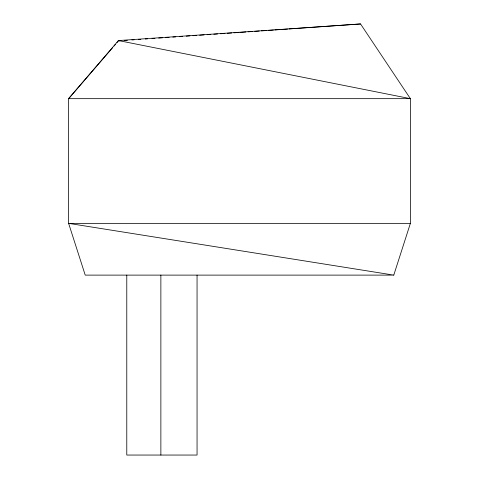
<?xml version="1.0" encoding="UTF-8"?>
<svg xmlns="http://www.w3.org/2000/svg" width="479" height="479" viewBox="0 0 479 479"><rect width="100%" height="100%" fill="white"/><g stroke="black" fill="none" stroke-linecap="round" stroke-linejoin="round"><path stroke-width="0.72" d="M393.774 275.114L410.389 223.358L410.389 98.662L360.537 23.95L118.463 40.565L68.611 98.662L68.611 223.358L85.226 275.114L393.774 275.114L68.611 223.358L410.389 223.358M112.595 47.708L68.611 98.662L410.389 98.662L118.463 40.565L116.996 42.613M114.062 46.008L115.529 44.313M118.463 40.913L119.954 40.811M124.42 40.493L127.402 40.29M131.869 39.973L134.102 39.817M138.575 39.506L140.808 39.35M145.275 39.033L147.508 38.877M151.981 38.565L154.957 38.356M158.681 38.092L162.405 37.835M165.387 37.625L169.111 37.362M172.835 37.105L175.817 36.895M179.541 36.632L182.517 36.422M186.241 36.164L189.965 35.901M192.947 35.691L196.671 35.434M199.653 35.224L204.12 34.913M207.102 34.704L210.826 34.44M213.802 34.231L217.526 33.973M220.508 33.764L224.974 33.452M227.208 33.291L231.68 32.979M233.914 32.823L239.129 32.458M240.62 32.356L245.829 31.985M248.068 31.83L252.535 31.518M254.768 31.363L259.241 31.051M261.474 30.89L266.689 30.524M268.174 30.422L273.389 30.057M274.88 29.955L280.095 29.584M281.586 29.482L287.544 29.063M289.035 28.962L294.244 28.596M295.735 28.489L360.537 23.95M197.055 275.114L197.055 455.05L126.779 455.05L126.779 275.114M160.872 275.114L160.872 455.05"/></g></svg>
